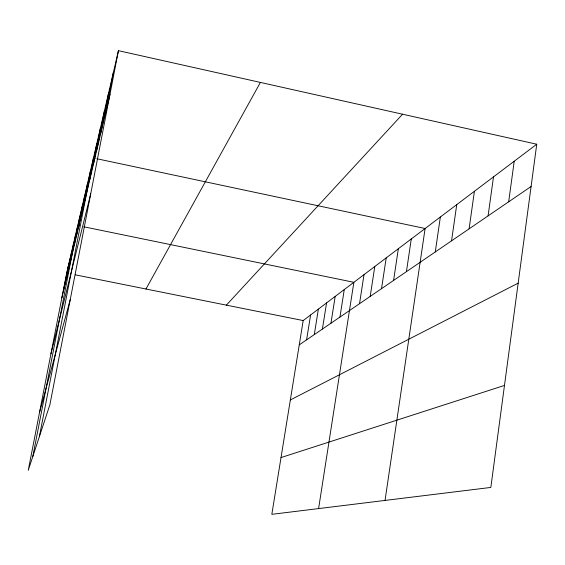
<?xml version="1.0" encoding="UTF-8"?>
<svg xmlns="http://www.w3.org/2000/svg" width="565" height="565" viewBox="0 0 565 565"><rect width="100%" height="100%" fill="white"/><g stroke="black" fill="none" stroke-linecap="round" stroke-linejoin="round"><path stroke-width="0.85" d="M536.75 144.223L490.837 487.433L271.829 514.327L303.193 320.567L536.75 144.223L118.438 50.673L66.663 273.093L28.25 470.313L49.882 404.759L118.438 50.673M508.677 201.811L514.221 161.237M488.082 215.879L493.506 176.873M469.105 228.846L474.416 191.288M451.548 240.831L456.746 204.629M435.269 251.955L440.354 217.002M385.04 500.421L425.113 228.514L96.862 158.751M406.419 271.666L411.292 238.946M393.579 280.438L398.353 248.72M381.53 288.666L386.206 257.887M370.202 296.406L374.786 266.511M318.596 508.585L353.867 282.302L83.79 226.784M359.531 303.695L364.022 274.639M339.946 317.071L344.269 289.555M322.403 329.056L326.563 302.925M330.942 323.222L335.179 296.42M306.59 339.855L310.602 314.973M314.295 334.593L318.378 309.104M105.274 114.236L113.36 72.497M63.344 291.491L68.273 266.172M64.919 284.838L69.968 258.883M66.578 277.832L71.755 251.213M68.323 270.444L73.641 243.127M70.173 262.633L75.632 234.581M32.798 456.534L77.737 225.541L79.46 225.894M74.199 245.62L79.962 215.957M76.395 236.325L82.328 205.794M78.733 226.438L84.849 194.989M81.226 215.908L87.526 183.47M83.881 204.657L90.386 171.181M39.324 436.759L93.451 158.023L95.16 158.391M89.884 179.296L96.834 143.475M93.282 164.938L100.485 127.796M96.954 149.407L104.426 110.853M100.937 132.57L108.706 92.483M61.846 297.812L110.005 94.214M50.928 353.867L90.718 193.83M39.508 412.514L70.286 299.379M145.954 289.012L260.401 82.419M226.36 305.149L402.57 114.215M299.259 344.862L531.093 186.499M290.346 399.949L518.169 283.15M281.017 457.565L504.481 385.429M66.663 273.093L68.379 273.439M75.237 274.816L303.193 320.567"/></g></svg>
